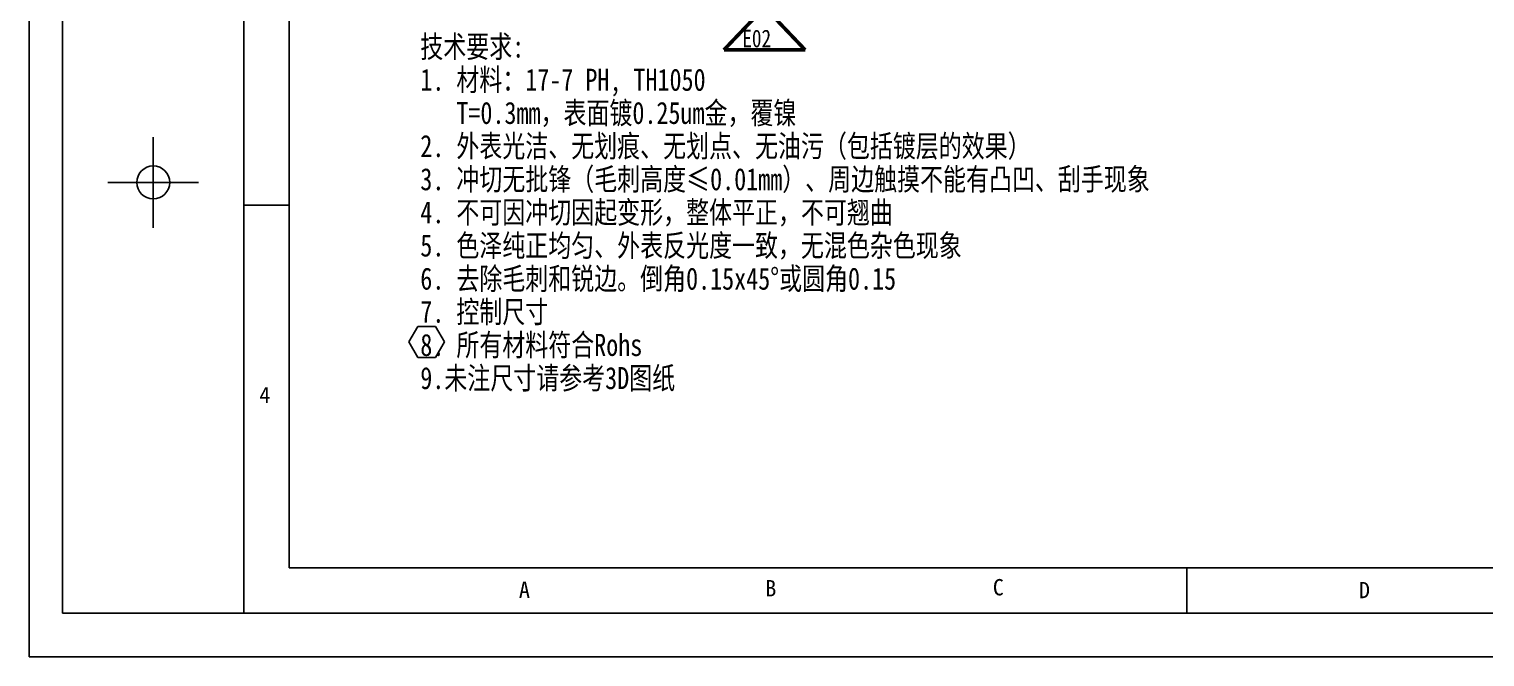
# Model space of a CAD drawing. Header units: millimetres. Extents: x 0 to 297, y 0 to 210.
# Drawn here: x 0 to 164.8, y 0 to 71 of the extents above; entities that cross this region are included whole.
import ezdxf

# ---------------------------------------------------------------- set-up
doc = ezdxf.new("R2010")
doc.units = ezdxf.units.MM
doc.header["$LTSCALE"] = 16.335
doc.layers.get('0').update_dxf_attribs({"linetype": 'CONTINUOUS'})
doc.styles.get("Standard").update_dxf_attribs({"font": 'txt', "width": 0.8})
doc.styles.add('TEXTSTYLE_2', font='txt')

# ---------------------------------------------------------------- blocks, each defined once
blk = doc.blocks.new('SYMBOL_0_BL0', base_point=(45.45, 42.92))
at = {"color": 2, "linetype": 'Continuous'}
for p, q in [((44.44, 44.67), (43.43, 42.92)), ((46.46, 44.67), (44.44, 44.67)), ((47.47, 42.92), (46.46, 44.67)), ((43.43, 42.92), (44.44, 41.17)), ((46.46, 41.17), (47.47, 42.92)), ((44.44, 41.17), (46.46, 41.17))]:
    blk.add_line(p, q, dxfattribs=at)
blk = doc.blocks.new('SYMBOL_10_BL1', base_point=(83.24, 71.1))
at = {"color": 6, "linetype": 'Continuous', "const_width": 0.415}
for points in [[(83.24, 73.51), (78.64, 68.68)], [(83.24, 73.51), (87.84, 68.68)], [(78.64, 68.68), (87.84, 68.68)]]:
    blk.add_lwpolyline(points, dxfattribs=at)
at = {"color": 2, "linetype": 'Continuous', "width": 0.8}
blk.add_text('E02', height=2, dxfattribs=at).set_placement((80.72, 68.98))

msp = doc.modelspace()

# ---------------------------------------------------------------- linework, layer by layer
at = {"color": 3, "linetype": 'Continuous'}
for p, q in [((0, 209.996), (0, 0)), ((3.787, 4.935), (3.787, 205.065)), ((24.314, 4.935), (24.314, 205.065)), ((29.445, 10.066), (29.445, 199.934)), ((24.314, 51.119), (29.445, 51.119)), ((288.075, 10.066), (29.445, 10.066)), ((131.05, 4.935), (131.05, 10.066)), ((293.207, 4.935), (3.787, 4.935)), ((0, 0), (296.995, 0))]:
    msp.add_line(p, q, dxfattribs=at)
at = {"color": 7, "linetype": 'Continuous'}
for p, q in [((14.05, 48.553), (14.05, 58.816)), ((8.919, 53.684), (19.182, 53.684))]:
    msp.add_line(p, q, dxfattribs=at)
msp.add_circle((14.05, 53.684), 1.866, dxfattribs=at)

# ---------------------------------------------------------------- block references
at = {"color": 2, "linetype": 'Continuous'}
for name, p in [('SYMBOL_10_BL1', (83.238, 71.096)), ('SYMBOL_0_BL0', (44.988, 35.636))]:
    msp.add_blockref(name, p, dxfattribs=at)

# ---------------------------------------------------------------- texts
at = {"color": 2, "linetype": 'Continuous', "insert": (44.276, 70.305), "char_height": 2.5, "width": 108, "attachment_point": 1, "line_spacing_factor": 0.9}
msp.add_mtext('技术要求:\\P1. 材料：17-7 PH, TH1050\\P   T=0.3mm，表面镀0.25um金，覆镍\\P2. 外表光洁、无划痕、无划点、无油污（包括镀层的效果）\\P3. 冲切无批锋（毛刺高度≤0.01mm）、周边触摸不能有凸凹、刮手现象\\P4. 不可因冲切因起变形，整体平正，不可翘曲\\P5. 色泽纯正均匀、外表反光度一致，无混色杂色现象\\P6. 去除毛刺和锐边。倒角0.15x45°或圆角0.15\\P7. 控制尺寸\\P8. 所有材料符合Rohs\\P9.未注尺寸请参考3D图纸', dxfattribs=at)
at = {"color": 7, "linetype": 'Continuous', "char_height": 1.847, "width": 1.84739, "attachment_point": 1, "line_spacing_factor": 0.9, "style": 'TEXTSTYLE_2'}
for s, insert in [('4', (26.05, 30.564)), ('A', (55.433, 8.526)), ('B', (83.314, 8.691)), ('C', (109.069, 8.806)), ('D', (150.51, 8.487))]:
    msp.add_mtext(s, dxfattribs=dict(at, insert=insert))

doc.saveas('drawing.dxf')
